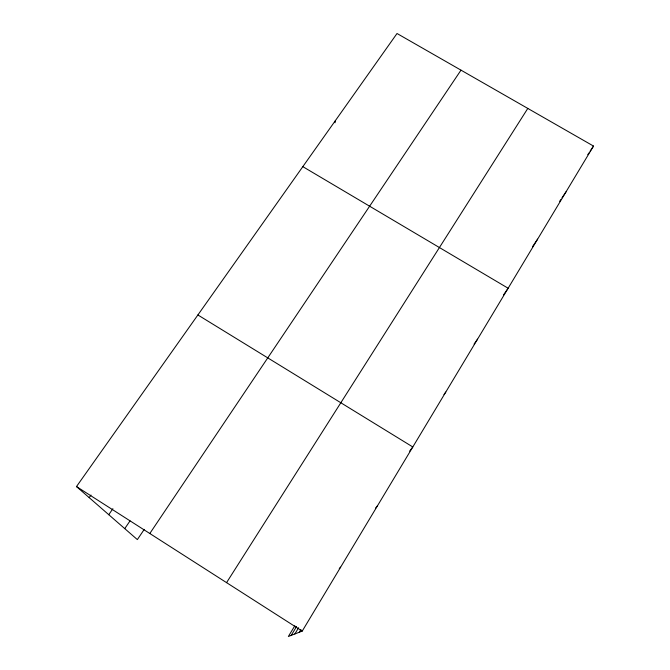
<?xml version="1.0" encoding="UTF-8"?>
<svg xmlns="http://www.w3.org/2000/svg" width="670" height="670" viewBox="0 0 670 670"><rect width="100%" height="100%" fill="white"/><g stroke="black" fill="none" stroke-linecap="round" stroke-linejoin="round"><path stroke-width="1" d="M335.034 122.761L335.327 120.701M299.322 632.229L300.922 629.557M294.825 625.78L288.351 636.5L302.237 631.09L593.511 146.068L397.017 33.5L76.489 486.562L137.35 539.601L144.243 529.384M291.207 635.386L296.584 626.475M294.842 633.971L298.619 627.706M226.56 582.64L527.801 108.423M587.808 154.653L588.947 152.936M590.086 151.219L593.511 146.068M149.812 533.504L460.994 70.157M559.659 201.327L560.823 199.593M561.988 197.851L566.058 191.779M532.466 246.728L537.616 239.14M124.754 528.622L130.039 520.866M108.766 514.694L112.903 508.681M503.513 294.942L508.128 288.234L302.823 166.646M89.194 497.634L90.994 495.063M474.067 344.112L477.543 339.171M443.984 394.538L445.793 392.042M409.646 451.128L412.804 446.965L197.893 314.967M375.476 508.229L377.453 505.833M339.255 568.537L340.628 567.155M76.489 486.562L302.237 631.09"/></g></svg>
